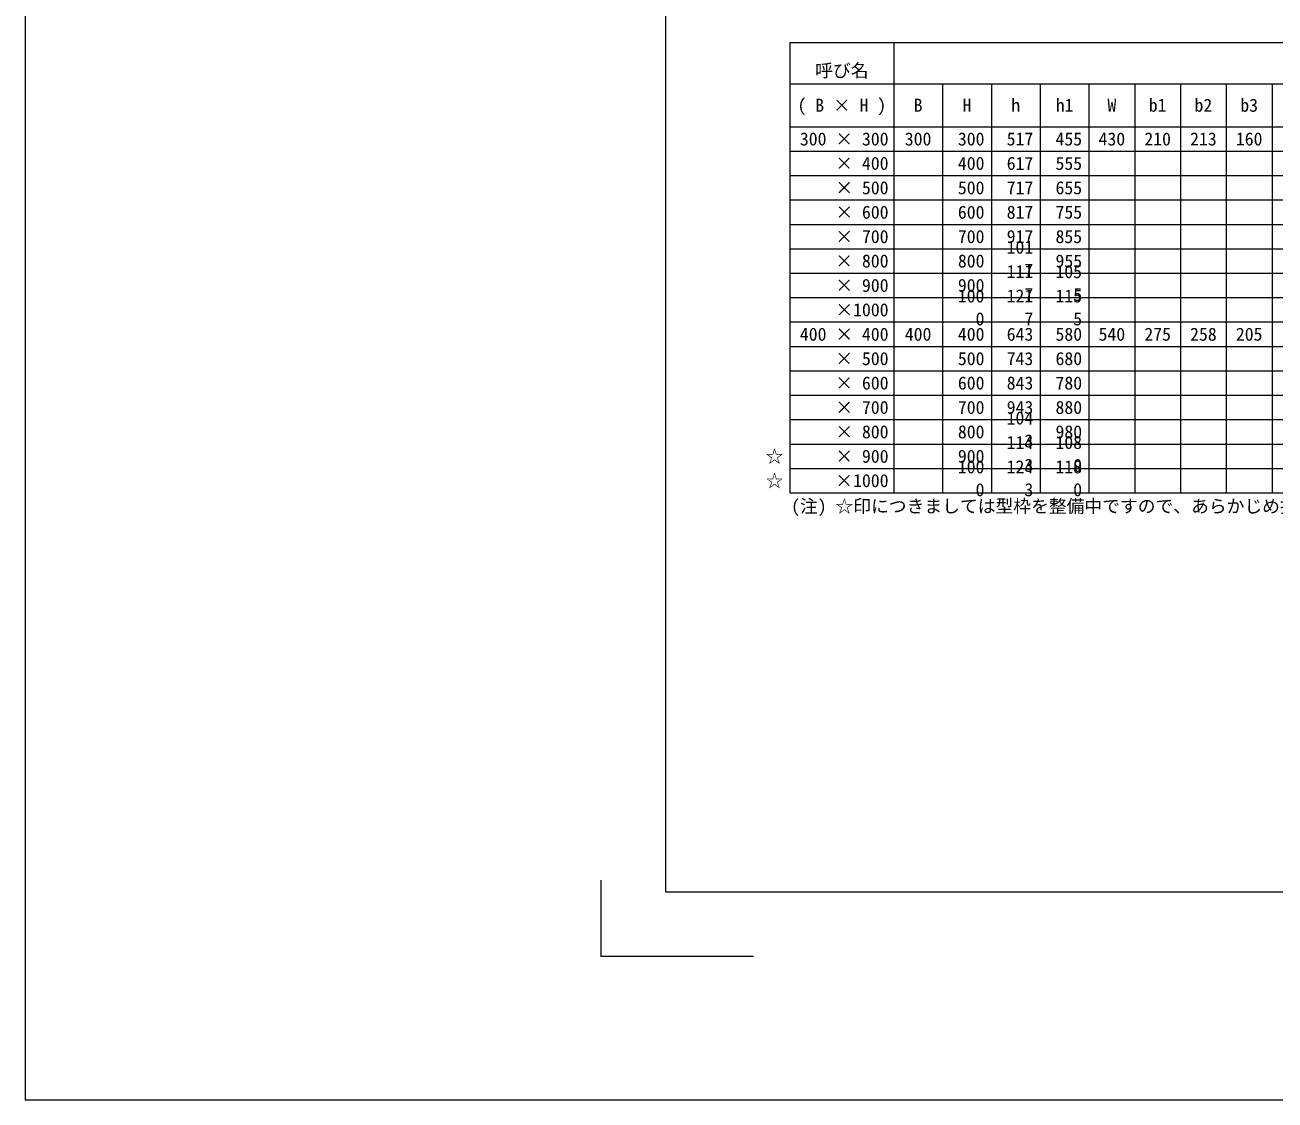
# Model space of a CAD drawing. Units: millimetres, scale not verified. Extents: x 289 to 42849, y -1182 to 27464.
# Drawn here: x 289 to 4386, y 15911 to 19435 of the extents above; entities that cross this region are included whole.
import ezdxf
from ezdxf.enums import TextEntityAlignment as Align

# ---------------------------------------------------------------- set-up
doc = ezdxf.new("R2010")
doc.units = ezdxf.units.MM
doc.header["$LTSCALE"] = 40
for name, color, linetype, lineweight in [('0_2', 7, 'Continuous', 20), ('Defpoints_3', 8, 'Continuous', 0), ('寸法表', 7, 'Continuous', 13), ('枠', 5, 'Continuous', 5)]:
    doc.layers.add(name, color=color, linetype=linetype, lineweight=lineweight)
doc.styles.add('ＭＳ ゴシック', font='')
doc.styles.get('ＭＳ ゴシック').set_extended_font_data('MS Gothic')

msp = doc.modelspace()

# ---------------------------------------------------------------- linework, layer by layer
at = {"layer": '0_2', "color": 1, "lineweight": 13}
msp.add_line((289.36, 27464.19), (289.36, 15911.2), dxfattribs=at)
at = {"layer": '0_2', "color": 1}
msp.add_line((17313.34, 15911.2), (289.36, 15911.2), dxfattribs=at)
at = {"layer": 'Defpoints_3'}
for p, q in [((2796.35, 19242.54), (3136.35, 19242.54)), ((3136.35, 19021.47), (3296.35, 19021.47)), ((3776.35, 19021.47), (6626.35, 19021.47)), ((3136.35, 18941.47), (3296.35, 18941.47)), ((3776.35, 18941.47), (6626.35, 18941.47)), ((3136.35, 18861.47), (3296.35, 18861.47)), ((3776.35, 18861.47), (6476.35, 18861.47)), ((3136.35, 18781.47), (3296.35, 18781.47)), ((3776.35, 18781.47), (6626.35, 18781.47)), ((3136.35, 18701.47), (3296.35, 18701.47)), ((3776.35, 18701.47), (6626.35, 18701.47)), ((3136.35, 18621.47), (3296.35, 18621.47)), ((3776.35, 18621.47), (6476.35, 18621.47)), ((3136.35, 18541.47), (3296.35, 18541.47)), ((3776.35, 18541.47), (6626.35, 18541.47)), ((3136.35, 18381.47), (3296.35, 18381.47)), ((3776.35, 18381.47), (6626.35, 18381.47)), ((3136.35, 18301.47), (3296.35, 18301.47)), ((3776.35, 18301.47), (6476.35, 18301.47)), ((3136.35, 18221.47), (3296.35, 18221.47)), ((3776.35, 18221.47), (6626.35, 18221.47)), ((3136.35, 18141.47), (3296.35, 18141.47)), ((3776.35, 18141.47), (6626.35, 18141.47)), ((3136.35, 18061.47), (3296.35, 18061.47)), ((3776.35, 18061.47), (6476.35, 18061.47)), ((3136.35, 17981.47), (3296.35, 17981.47)), ((3776.35, 17981.47), (6626.35, 17981.47))]:
    msp.add_line(p, q, dxfattribs=at)
at = {"layer": 'Defpoints_3', "color": 7, "lineweight": 13}
for p in [(2176.35, 16631.5), (2676.35, 16381.5)]:
    msp.add_line(p, (2176.35, 16381.5), dxfattribs=at)
at = {"layer": '寸法表'}
for p, q in [((2796.35, 19377.54), (6826.35, 19377.54)), ((2796.35, 19377.54), (2796.35, 17901.47)), ((3136.35, 19377.54), (3136.35, 17901.47)), ((3136.35, 19242.54), (6626.35, 19242.54)), ((3296.35, 19242.54), (3296.35, 17901.47)), ((3456.35, 19242.54), (3456.35, 17901.47)), ((3616.35, 19242.54), (3616.35, 17901.47)), ((3776.35, 19242.54), (3776.35, 17901.47)), ((3926.35, 19242.54), (3926.35, 17901.47)), ((4076.35, 19242.54), (4076.35, 17901.47)), ((4226.35, 19242.54), (4226.35, 17901.47)), ((4376.35, 19242.54), (4376.35, 17901.47)), ((2796.35, 19101.47), (6826.35, 19101.47)), ((2796.35, 19021.47), (3136.35, 19021.47)), ((3296.35, 19021.47), (3776.35, 19021.47)), ((2796.35, 18941.47), (3136.35, 18941.47)), ((3296.35, 18941.47), (3776.35, 18941.47)), ((2796.35, 18861.47), (3136.35, 18861.47)), ((3296.35, 18861.47), (3776.35, 18861.47)), ((2796.35, 18781.47), (3136.35, 18781.47)), ((3296.35, 18781.47), (3776.35, 18781.47)), ((2796.35, 18701.47), (3136.35, 18701.47)), ((3296.35, 18701.47), (3776.35, 18701.47)), ((2796.35, 18621.47), (3136.35, 18621.47)), ((3296.35, 18621.47), (3776.35, 18621.47)), ((2796.35, 18541.47), (3136.35, 18541.47)), ((3296.35, 18541.47), (3776.35, 18541.47)), ((2796.35, 18461.47), (6826.35, 18461.47)), ((2796.35, 18381.47), (3136.35, 18381.47)), ((3296.35, 18381.47), (3776.35, 18381.47)), ((2796.35, 18301.47), (3136.35, 18301.47)), ((3296.35, 18301.47), (3776.35, 18301.47)), ((2796.35, 18221.47), (3136.35, 18221.47)), ((3296.35, 18221.47), (3776.35, 18221.47)), ((2796.35, 18141.47), (3136.35, 18141.47)), ((3296.35, 18141.47), (3776.35, 18141.47)), ((2796.35, 18061.47), (3136.35, 18061.47)), ((3296.35, 18061.47), (3776.35, 18061.47)), ((2796.35, 17981.47), (3136.35, 17981.47)), ((3296.35, 17981.47), (3776.35, 17981.47)), ((2796.35, 17901.47), (6826.35, 17901.47))]:
    msp.add_line(p, q, dxfattribs=at)
at = {"layer": '枠', "lineweight": 20}
for p, q in [((2388.85, 23594), (2388.85, 16594)), ((2388.85, 16594), (7213.85, 16594))]:
    msp.add_line(p, q, dxfattribs=at)

# ---------------------------------------------------------------- texts
at = {"layer": '0_2', "style": 'ＭＳ ゴシック'}
for p in [(2745.77, 18021.47), (2745.77, 17941.47)]:
    msp.add_text('☆', height=42.72, dxfattribs=at).set_placement(p, align=Align.MIDDLE_CENTER)
msp.add_text('(注) ☆印につきましては型枠を整備中ですので、あらかじめ担当営業にお問い合わせください。', height=42.72, dxfattribs=at).set_placement((2800.15, 17823.68), align=Align.BOTTOM_LEFT)
at = {"layer": '寸法表', "style": 'ＭＳ ゴシック'}
msp.add_text('呼び名', height=42.72, dxfattribs=at).set_placement((2966.35, 19307.06), align=Align.TOP_CENTER)
for s, p in [('( B × H )', (2966.35, 19172)), ('B', (3216.35, 19172)), ('H', (3376.35, 19172)), ('h', (3536.35, 19172)), ('h1', (3696.35, 19172)), ('W', (3851.35, 19172)), ('b1', (4001.35, 19172)), ('b2', (4151.35, 19172)), ('b3', (4301.35, 19172)), ('300', (3216.35, 19061.47)), ('430', (3851.35, 19061.47)), ('210', (4001.35, 19061.47)), ('213', (4151.35, 19061.47)), ('160', (4301.35, 19061.47)), ('400', (3216.35, 18421.47)), ('540', (3851.35, 18421.47)), ('275', (4001.35, 18421.47)), ('258', (4151.35, 18421.47)), ('205', (4301.35, 18421.47))]:
    msp.add_text(s, height=42.72, dxfattribs=at).set_placement(p, align=Align.MIDDLE_CENTER)
for s, p in [('300 × 300', (3119.48, 19061.47)), ('300', (3433.85, 19061.47)), ('517', (3593.85, 19061.47)), ('455', (3753.85, 19061.47)), (' × 400', (3119.48, 18981.47)), ('400', (3433.85, 18981.47)), ('617', (3593.85, 18981.47)), ('555', (3753.85, 18981.47)), ('× 500', (3119.48, 18901.47)), ('500', (3433.85, 18901.47)), ('717', (3593.85, 18901.47)), ('655', (3753.85, 18901.47)), ('× 600', (3119.48, 18821.47)), ('600', (3433.85, 18821.47)), ('817', (3593.85, 18821.47)), ('755', (3753.85, 18821.47)), ('× 700', (3119.48, 18741.47)), ('700', (3433.85, 18741.47)), ('917', (3593.85, 18741.47)), ('855', (3753.85, 18741.47)), ('× 800', (3119.48, 18661.47)), ('800', (3433.85, 18661.47)), ('955', (3753.85, 18661.47)), ('× 900', (3119.48, 18581.47)), ('900', (3433.85, 18581.47)), ('×1000', (3119.48, 18501.47)), ('400 × 400', (3119.48, 18421.47)), ('400', (3433.85, 18421.47)), ('643', (3593.85, 18421.47)), ('580', (3753.85, 18421.47)), ('× 500', (3119.48, 18341.47)), ('500', (3433.85, 18341.47)), ('743', (3593.85, 18341.47)), ('680', (3753.85, 18341.47)), ('× 600', (3119.48, 18261.47)), ('600', (3433.85, 18261.47)), ('843', (3593.85, 18261.47)), ('780', (3753.85, 18261.47)), ('× 700', (3119.48, 18181.47)), ('700', (3433.85, 18181.47)), ('943', (3593.85, 18181.47)), ('880', (3753.85, 18181.47)), ('× 800', (3119.48, 18101.47)), ('800', (3433.85, 18101.47)), ('980', (3753.85, 18101.47)), ('× 900', (3119.48, 18021.47)), ('900', (3433.85, 18021.47)), ('×1000', (3119.48, 17941.47))]:
    msp.add_text(s, height=42.72, dxfattribs=at).set_placement(p, align=Align.MIDDLE_RIGHT)
for s, p in [('101', (3506.44, 18728.1)), ('111', (3506.44, 18648.1)), ('7', (3564.71, 18653.1)), ('105', (3666.44, 18648.1)), ('100', (3346.44, 18568.1)), ('121', (3506.44, 18568.1)), ('7', (3564.71, 18573.1)), ('115', (3666.44, 18568.1)), ('5', (3724.71, 18573.1)), ('0', (3404.71, 18493.1)), ('7', (3564.71, 18493.1)), ('5', (3724.71, 18493.1)), ('104', (3506.44, 18168.1)), ('114', (3506.44, 18088.1)), ('3', (3564.71, 18093.1)), ('108', (3666.44, 18088.1)), ('100', (3346.44, 18008.1)), ('124', (3506.44, 18008.1)), ('3', (3564.71, 18013.1)), ('118', (3666.44, 18008.1)), ('0', (3724.71, 18013.1)), ('0', (3404.71, 17933.1)), ('3', (3564.71, 17933.1)), ('0', (3724.71, 17933.1))]:
    msp.add_text(s, height=42.72, dxfattribs=at).set_placement(p, align=Align.TOP_LEFT)

doc.saveas('drawing.dxf')
